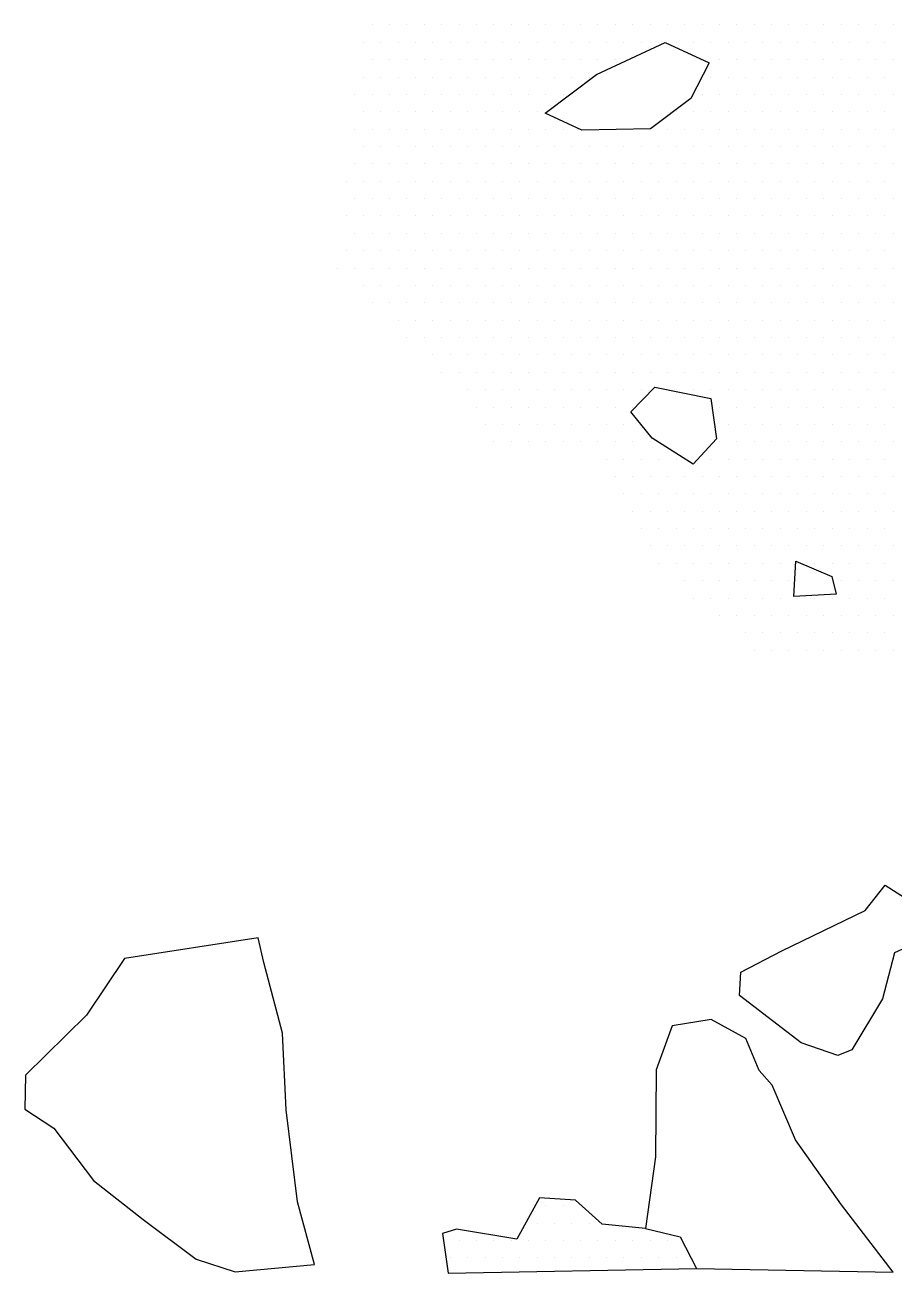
# Model space of a CAD drawing. Header units: metres. Extents: x 1.06 to 3.38, y -16.6 to -13.18.
# Drawn here: x 1.463 to 2.088, y -16.598 to -15.7 of the extents above; entities that cross this region are included whole.
import ezdxf

# ---------------------------------------------------------------- set-up
doc = ezdxf.new("R2010")
doc.units = ezdxf.units.M
doc.header["$LTSCALE"] = 25
doc.header["$MEASUREMENT"] = 0
doc.layers.get('0').update_dxf_attribs({"linetype": 'CONTINUOUS'})
doc.layers.add('STEINE', color=4, linetype='CONTINUOUS')
doc.layers.add('STEINESCHRAFF', color=4, linetype='CONTINUOUS')

# ---------------------------------------------------------------- blocks, each defined once
blk = doc.blocks.new('*X1')
at = {"color": 0}
for p, q in [((171.25, -1570), (171.25, -1570)), ((172.5, -1570), (172.5, -1570)), ((173.75, -1570), (173.75, -1570)), ((175, -1570), (175, -1570)), ((176.25, -1570), (176.25, -1570)), ((177.5, -1570), (177.5, -1570)), ((178.75, -1570), (178.75, -1570)), ((180, -1570), (180, -1570)), ((181.25, -1570), (181.25, -1570)), ((182.5, -1570), (182.5, -1570)), ((183.75, -1570), (183.75, -1570)), ((185, -1570), (185, -1570)), ((186.25, -1570), (186.25, -1570)), ((187.5, -1570), (187.5, -1570)), ((188.75, -1570), (188.75, -1570)), ((190, -1570), (190, -1570)), ((191.25, -1570), (191.25, -1570)), ((192.5, -1570), (192.5, -1570)), ((193.75, -1570), (193.75, -1570)), ((195, -1570), (195, -1570)), ((196.25, -1570), (196.25, -1570)), ((197.5, -1570), (197.5, -1570)), ((198.75, -1570), (198.75, -1570)), ((200, -1570), (200, -1570)), ((201.25, -1570), (201.25, -1570)), ((202.5, -1570), (202.5, -1570)), ((203.75, -1570), (203.75, -1570)), ((205, -1570), (205, -1570)), ((206.25, -1570), (206.25, -1570)), ((207.5, -1570), (207.5, -1570)), ((208.75, -1570), (208.75, -1570)), ((170.625, -1571.25), (170.625, -1571.25)), ((171.875, -1571.25), (171.875, -1571.25)), ((173.125, -1571.25), (173.125, -1571.25)), ((174.375, -1571.25), (174.375, -1571.25)), ((175.625, -1571.25), (175.625, -1571.25)), ((176.875, -1571.25), (176.875, -1571.25)), ((178.125, -1571.25), (178.125, -1571.25)), ((179.375, -1571.25), (179.375, -1571.25)), ((180.625, -1571.25), (180.625, -1571.25)), ((181.875, -1571.25), (181.875, -1571.25)), ((183.125, -1571.25), (183.125, -1571.25)), ((184.375, -1571.25), (184.375, -1571.25)), ((185.625, -1571.25), (185.625, -1571.25)), ((186.875, -1571.25), (186.875, -1571.25)), ((188.125, -1571.25), (188.125, -1571.25)), ((189.375, -1571.25), (189.375, -1571.25)), ((190.625, -1571.25), (190.625, -1571.25)), ((191.875, -1571.25), (191.875, -1571.25)), ((193.125, -1571.25), (193.125, -1571.25)), ((194.375, -1571.25), (194.375, -1571.25)), ((195.625, -1571.25), (195.625, -1571.25)), ((196.875, -1571.25), (196.875, -1571.25)), ((198.125, -1571.25), (198.125, -1571.25)), ((199.375, -1571.25), (199.375, -1571.25)), ((200.625, -1571.25), (200.625, -1571.25)), ((201.875, -1571.25), (201.875, -1571.25)), ((203.125, -1571.25), (203.125, -1571.25)), ((204.375, -1571.25), (204.375, -1571.25)), ((205.625, -1571.25), (205.625, -1571.25)), ((206.875, -1571.25), (206.875, -1571.25)), ((208.125, -1571.25), (208.125, -1571.25)), ((171.25, -1572.5), (171.25, -1572.5)), ((172.5, -1572.5), (172.5, -1572.5)), ((173.75, -1572.5), (173.75, -1572.5)), ((175, -1572.5), (175, -1572.5)), ((176.25, -1572.5), (176.25, -1572.5)), ((177.5, -1572.5), (177.5, -1572.5)), ((178.75, -1572.5), (178.75, -1572.5)), ((180, -1572.5), (180, -1572.5)), ((181.25, -1572.5), (181.25, -1572.5)), ((182.5, -1572.5), (182.5, -1572.5)), ((183.75, -1572.5), (183.75, -1572.5)), ((185, -1572.5), (185, -1572.5)), ((186.25, -1572.5), (186.25, -1572.5)), ((187.5, -1572.5), (187.5, -1572.5)), ((188.75, -1572.5), (188.75, -1572.5)), ((196.25, -1572.5), (196.25, -1572.5)), ((197.5, -1572.5), (197.5, -1572.5)), ((198.75, -1572.5), (198.75, -1572.5)), ((200, -1572.5), (200, -1572.5)), ((201.25, -1572.5), (201.25, -1572.5)), ((202.5, -1572.5), (202.5, -1572.5)), ((203.75, -1572.5), (203.75, -1572.5)), ((205, -1572.5), (205, -1572.5)), ((206.25, -1572.5), (206.25, -1572.5)), ((207.5, -1572.5), (207.5, -1572.5)), ((208.75, -1572.5), (208.75, -1572.5)), ((170.625, -1573.75), (170.625, -1573.75)), ((171.875, -1573.75), (171.875, -1573.75)), ((173.125, -1573.75), (173.125, -1573.75)), ((174.375, -1573.75), (174.375, -1573.75)), ((175.625, -1573.75), (175.625, -1573.75)), ((176.875, -1573.75), (176.875, -1573.75)), ((178.125, -1573.75), (178.125, -1573.75)), ((179.375, -1573.75), (179.375, -1573.75)), ((180.625, -1573.75), (180.625, -1573.75)), ((181.875, -1573.75), (181.875, -1573.75)), ((183.125, -1573.75), (183.125, -1573.75)), ((184.375, -1573.75), (184.375, -1573.75)), ((185.625, -1573.75), (185.625, -1573.75)), ((186.875, -1573.75), (186.875, -1573.75)), ((195.625, -1573.75), (195.625, -1573.75)), ((196.875, -1573.75), (196.875, -1573.75)), ((198.125, -1573.75), (198.125, -1573.75)), ((199.375, -1573.75), (199.375, -1573.75)), ((200.625, -1573.75), (200.625, -1573.75)), ((201.875, -1573.75), (201.875, -1573.75)), ((203.125, -1573.75), (203.125, -1573.75)), ((204.375, -1573.75), (204.375, -1573.75)), ((205.625, -1573.75), (205.625, -1573.75)), ((206.875, -1573.75), (206.875, -1573.75)), ((208.125, -1573.75), (208.125, -1573.75)), ((170, -1575), (170, -1575)), ((171.25, -1575), (171.25, -1575)), ((172.5, -1575), (172.5, -1575)), ((173.75, -1575), (173.75, -1575)), ((175, -1575), (175, -1575)), ((176.25, -1575), (176.25, -1575)), ((177.5, -1575), (177.5, -1575)), ((178.75, -1575), (178.75, -1575)), ((180, -1575), (180, -1575)), ((181.25, -1575), (181.25, -1575)), ((182.5, -1575), (182.5, -1575)), ((183.75, -1575), (183.75, -1575)), ((185, -1575), (185, -1575)), ((195, -1575), (195, -1575)), ((196.25, -1575), (196.25, -1575)), ((197.5, -1575), (197.5, -1575)), ((198.75, -1575), (198.75, -1575)), ((200, -1575), (200, -1575)), ((201.25, -1575), (201.25, -1575)), ((202.5, -1575), (202.5, -1575)), ((203.75, -1575), (203.75, -1575)), ((205, -1575), (205, -1575)), ((206.25, -1575), (206.25, -1575)), ((207.5, -1575), (207.5, -1575)), ((208.75, -1575), (208.75, -1575)), ((170.625, -1576.25), (170.625, -1576.25)), ((171.875, -1576.25), (171.875, -1576.25)), ((173.125, -1576.25), (173.125, -1576.25)), ((174.375, -1576.25), (174.375, -1576.25)), ((175.625, -1576.25), (175.625, -1576.25)), ((176.875, -1576.25), (176.875, -1576.25)), ((178.125, -1576.25), (178.125, -1576.25)), ((179.375, -1576.25), (179.375, -1576.25)), ((180.625, -1576.25), (180.625, -1576.25)), ((181.875, -1576.25), (181.875, -1576.25)), ((183.125, -1576.25), (183.125, -1576.25)), ((193.125, -1576.25), (193.125, -1576.25)), ((194.375, -1576.25), (194.375, -1576.25)), ((195.625, -1576.25), (195.625, -1576.25)), ((196.875, -1576.25), (196.875, -1576.25)), ((198.125, -1576.25), (198.125, -1576.25)), ((199.375, -1576.25), (199.375, -1576.25)), ((200.625, -1576.25), (200.625, -1576.25)), ((201.875, -1576.25), (201.875, -1576.25)), ((203.125, -1576.25), (203.125, -1576.25)), ((204.375, -1576.25), (204.375, -1576.25)), ((205.625, -1576.25), (205.625, -1576.25)), ((206.875, -1576.25), (206.875, -1576.25)), ((208.125, -1576.25), (208.125, -1576.25)), ((170, -1577.5), (170, -1577.5)), ((171.25, -1577.5), (171.25, -1577.5)), ((172.5, -1577.5), (172.5, -1577.5)), ((173.75, -1577.5), (173.75, -1577.5)), ((175, -1577.5), (175, -1577.5)), ((176.25, -1577.5), (176.25, -1577.5)), ((177.5, -1577.5), (177.5, -1577.5)), ((178.75, -1577.5), (178.75, -1577.5)), ((180, -1577.5), (180, -1577.5)), ((181.25, -1577.5), (181.25, -1577.5)), ((182.5, -1577.5), (182.5, -1577.5)), ((183.75, -1577.5), (183.75, -1577.5)), ((185, -1577.5), (185, -1577.5)), ((191.25, -1577.5), (191.25, -1577.5)), ((192.5, -1577.5), (192.5, -1577.5)), ((193.75, -1577.5), (193.75, -1577.5)), ((195, -1577.5), (195, -1577.5)), ((196.25, -1577.5), (196.25, -1577.5)), ((197.5, -1577.5), (197.5, -1577.5)), ((198.75, -1577.5), (198.75, -1577.5)), ((200, -1577.5), (200, -1577.5)), ((201.25, -1577.5), (201.25, -1577.5)), ((202.5, -1577.5), (202.5, -1577.5)), ((203.75, -1577.5), (203.75, -1577.5)), ((205, -1577.5), (205, -1577.5)), ((206.25, -1577.5), (206.25, -1577.5)), ((207.5, -1577.5), (207.5, -1577.5)), ((208.75, -1577.5), (208.75, -1577.5)), ((170.625, -1578.75), (170.625, -1578.75)), ((171.875, -1578.75), (171.875, -1578.75)), ((173.125, -1578.75), (173.125, -1578.75)), ((174.375, -1578.75), (174.375, -1578.75)), ((175.625, -1578.75), (175.625, -1578.75)), ((176.875, -1578.75), (176.875, -1578.75)), ((178.125, -1578.75), (178.125, -1578.75)), ((179.375, -1578.75), (179.375, -1578.75)), ((180.625, -1578.75), (180.625, -1578.75)), ((181.875, -1578.75), (181.875, -1578.75)), ((183.125, -1578.75), (183.125, -1578.75)), ((184.375, -1578.75), (184.375, -1578.75)), ((185.625, -1578.75), (185.625, -1578.75)), ((186.875, -1578.75), (186.875, -1578.75)), ((188.125, -1578.75), (188.125, -1578.75)), ((189.375, -1578.75), (189.375, -1578.75)), ((190.625, -1578.75), (190.625, -1578.75)), ((191.875, -1578.75), (191.875, -1578.75)), ((193.125, -1578.75), (193.125, -1578.75)), ((194.375, -1578.75), (194.375, -1578.75)), ((195.625, -1578.75), (195.625, -1578.75)), ((196.875, -1578.75), (196.875, -1578.75)), ((198.125, -1578.75), (198.125, -1578.75)), ((199.375, -1578.75), (199.375, -1578.75)), ((200.625, -1578.75), (200.625, -1578.75)), ((201.875, -1578.75), (201.875, -1578.75)), ((203.125, -1578.75), (203.125, -1578.75)), ((204.375, -1578.75), (204.375, -1578.75)), ((205.625, -1578.75), (205.625, -1578.75)), ((206.875, -1578.75), (206.875, -1578.75)), ((208.125, -1578.75), (208.125, -1578.75)), ((170, -1580), (170, -1580)), ((171.25, -1580), (171.25, -1580)), ((172.5, -1580), (172.5, -1580)), ((173.75, -1580), (173.75, -1580)), ((175, -1580), (175, -1580)), ((176.25, -1580), (176.25, -1580)), ((177.5, -1580), (177.5, -1580)), ((178.75, -1580), (178.75, -1580)), ((180, -1580), (180, -1580)), ((181.25, -1580), (181.25, -1580)), ((182.5, -1580), (182.5, -1580)), ((183.75, -1580), (183.75, -1580)), ((185, -1580), (185, -1580)), ((186.25, -1580), (186.25, -1580)), ((187.5, -1580), (187.5, -1580)), ((188.75, -1580), (188.75, -1580)), ((190, -1580), (190, -1580)), ((191.25, -1580), (191.25, -1580)), ((192.5, -1580), (192.5, -1580)), ((193.75, -1580), (193.75, -1580)), ((195, -1580), (195, -1580)), ((196.25, -1580), (196.25, -1580)), ((197.5, -1580), (197.5, -1580)), ((198.75, -1580), (198.75, -1580)), ((200, -1580), (200, -1580)), ((201.25, -1580), (201.25, -1580)), ((202.5, -1580), (202.5, -1580)), ((203.75, -1580), (203.75, -1580)), ((205, -1580), (205, -1580)), ((206.25, -1580), (206.25, -1580)), ((207.5, -1580), (207.5, -1580)), ((208.75, -1580), (208.75, -1580)), ((169.375, -1581.25), (169.375, -1581.25)), ((170.625, -1581.25), (170.625, -1581.25)), ((171.875, -1581.25), (171.875, -1581.25)), ((173.125, -1581.25), (173.125, -1581.25)), ((174.375, -1581.25), (174.375, -1581.25)), ((175.625, -1581.25), (175.625, -1581.25)), ((176.875, -1581.25), (176.875, -1581.25)), ((178.125, -1581.25), (178.125, -1581.25)), ((179.375, -1581.25), (179.375, -1581.25)), ((180.625, -1581.25), (180.625, -1581.25)), ((181.875, -1581.25), (181.875, -1581.25)), ((183.125, -1581.25), (183.125, -1581.25)), ((184.375, -1581.25), (184.375, -1581.25)), ((185.625, -1581.25), (185.625, -1581.25)), ((186.875, -1581.25), (186.875, -1581.25)), ((188.125, -1581.25), (188.125, -1581.25)), ((189.375, -1581.25), (189.375, -1581.25)), ((190.625, -1581.25), (190.625, -1581.25)), ((191.875, -1581.25), (191.875, -1581.25)), ((193.125, -1581.25), (193.125, -1581.25)), ((194.375, -1581.25), (194.375, -1581.25)), ((195.625, -1581.25), (195.625, -1581.25)), ((196.875, -1581.25), (196.875, -1581.25)), ((198.125, -1581.25), (198.125, -1581.25)), ((199.375, -1581.25), (199.375, -1581.25)), ((200.625, -1581.25), (200.625, -1581.25)), ((201.875, -1581.25), (201.875, -1581.25)), ((203.125, -1581.25), (203.125, -1581.25)), ((204.375, -1581.25), (204.375, -1581.25)), ((205.625, -1581.25), (205.625, -1581.25)), ((206.875, -1581.25), (206.875, -1581.25)), ((208.125, -1581.25), (208.125, -1581.25)), ((170, -1582.5), (170, -1582.5)), ((171.25, -1582.5), (171.25, -1582.5)), ((172.5, -1582.5), (172.5, -1582.5)), ((173.75, -1582.5), (173.75, -1582.5)), ((175, -1582.5), (175, -1582.5)), ((176.25, -1582.5), (176.25, -1582.5)), ((177.5, -1582.5), (177.5, -1582.5)), ((178.75, -1582.5), (178.75, -1582.5)), ((180, -1582.5), (180, -1582.5)), ((181.25, -1582.5), (181.25, -1582.5)), ((182.5, -1582.5), (182.5, -1582.5)), ((183.75, -1582.5), (183.75, -1582.5)), ((185, -1582.5), (185, -1582.5)), ((186.25, -1582.5), (186.25, -1582.5)), ((187.5, -1582.5), (187.5, -1582.5)), ((188.75, -1582.5), (188.75, -1582.5)), ((190, -1582.5), (190, -1582.5)), ((191.25, -1582.5), (191.25, -1582.5)), ((192.5, -1582.5), (192.5, -1582.5)), ((193.75, -1582.5), (193.75, -1582.5)), ((195, -1582.5), (195, -1582.5)), ((196.25, -1582.5), (196.25, -1582.5)), ((197.5, -1582.5), (197.5, -1582.5)), ((198.75, -1582.5), (198.75, -1582.5)), ((200, -1582.5), (200, -1582.5)), ((201.25, -1582.5), (201.25, -1582.5)), ((202.5, -1582.5), (202.5, -1582.5)), ((203.75, -1582.5), (203.75, -1582.5)), ((205, -1582.5), (205, -1582.5)), ((206.25, -1582.5), (206.25, -1582.5)), ((207.5, -1582.5), (207.5, -1582.5)), ((208.75, -1582.5), (208.75, -1582.5)), ((169.375, -1583.75), (169.375, -1583.75)), ((170.625, -1583.75), (170.625, -1583.75)), ((171.875, -1583.75), (171.875, -1583.75)), ((173.125, -1583.75), (173.125, -1583.75)), ((174.375, -1583.75), (174.375, -1583.75)), ((175.625, -1583.75), (175.625, -1583.75)), ((176.875, -1583.75), (176.875, -1583.75)), ((178.125, -1583.75), (178.125, -1583.75)), ((179.375, -1583.75), (179.375, -1583.75)), ((180.625, -1583.75), (180.625, -1583.75)), ((181.875, -1583.75), (181.875, -1583.75)), ((183.125, -1583.75), (183.125, -1583.75)), ((184.375, -1583.75), (184.375, -1583.75)), ((185.625, -1583.75), (185.625, -1583.75)), ((186.875, -1583.75), (186.875, -1583.75)), ((188.125, -1583.75), (188.125, -1583.75)), ((189.375, -1583.75), (189.375, -1583.75)), ((190.625, -1583.75), (190.625, -1583.75)), ((191.875, -1583.75), (191.875, -1583.75)), ((193.125, -1583.75), (193.125, -1583.75)), ((194.375, -1583.75), (194.375, -1583.75)), ((195.625, -1583.75), (195.625, -1583.75)), ((196.875, -1583.75), (196.875, -1583.75)), ((198.125, -1583.75), (198.125, -1583.75)), ((199.375, -1583.75), (199.375, -1583.75)), ((200.625, -1583.75), (200.625, -1583.75)), ((201.875, -1583.75), (201.875, -1583.75)), ((203.125, -1583.75), (203.125, -1583.75)), ((204.375, -1583.75), (204.375, -1583.75)), ((205.625, -1583.75), (205.625, -1583.75)), ((206.875, -1583.75), (206.875, -1583.75)), ((208.125, -1583.75), (208.125, -1583.75)), ((170, -1585), (170, -1585)), ((171.25, -1585), (171.25, -1585)), ((172.5, -1585), (172.5, -1585)), ((173.75, -1585), (173.75, -1585)), ((175, -1585), (175, -1585)), ((176.25, -1585), (176.25, -1585)), ((177.5, -1585), (177.5, -1585)), ((178.75, -1585), (178.75, -1585)), ((180, -1585), (180, -1585)), ((181.25, -1585), (181.25, -1585)), ((182.5, -1585), (182.5, -1585)), ((183.75, -1585), (183.75, -1585)), ((185, -1585), (185, -1585)), ((186.25, -1585), (186.25, -1585)), ((187.5, -1585), (187.5, -1585)), ((188.75, -1585), (188.75, -1585)), ((190, -1585), (190, -1585)), ((191.25, -1585), (191.25, -1585)), ((192.5, -1585), (192.5, -1585)), ((193.75, -1585), (193.75, -1585)), ((195, -1585), (195, -1585)), ((196.25, -1585), (196.25, -1585)), ((197.5, -1585), (197.5, -1585)), ((198.75, -1585), (198.75, -1585)), ((200, -1585), (200, -1585)), ((201.25, -1585), (201.25, -1585)), ((202.5, -1585), (202.5, -1585)), ((203.75, -1585), (203.75, -1585)), ((205, -1585), (205, -1585)), ((206.25, -1585), (206.25, -1585)), ((207.5, -1585), (207.5, -1585)), ((208.75, -1585), (208.75, -1585)), ((169.375, -1586.25), (169.375, -1586.25)), ((170.625, -1586.25), (170.625, -1586.25)), ((171.875, -1586.25), (171.875, -1586.25)), ((173.125, -1586.25), (173.125, -1586.25)), ((174.375, -1586.25), (174.375, -1586.25)), ((175.625, -1586.25), (175.625, -1586.25)), ((176.875, -1586.25), (176.875, -1586.25)), ((178.125, -1586.25), (178.125, -1586.25)), ((179.375, -1586.25), (179.375, -1586.25)), ((180.625, -1586.25), (180.625, -1586.25)), ((181.875, -1586.25), (181.875, -1586.25)), ((183.125, -1586.25), (183.125, -1586.25)), ((184.375, -1586.25), (184.375, -1586.25)), ((185.625, -1586.25), (185.625, -1586.25)), ((186.875, -1586.25), (186.875, -1586.25)), ((188.125, -1586.25), (188.125, -1586.25)), ((189.375, -1586.25), (189.375, -1586.25)), ((190.625, -1586.25), (190.625, -1586.25)), ((191.875, -1586.25), (191.875, -1586.25)), ((193.125, -1586.25), (193.125, -1586.25)), ((194.375, -1586.25), (194.375, -1586.25)), ((195.625, -1586.25), (195.625, -1586.25)), ((196.875, -1586.25), (196.875, -1586.25)), ((198.125, -1586.25), (198.125, -1586.25)), ((199.375, -1586.25), (199.375, -1586.25)), ((200.625, -1586.25), (200.625, -1586.25)), ((201.875, -1586.25), (201.875, -1586.25)), ((203.125, -1586.25), (203.125, -1586.25)), ((204.375, -1586.25), (204.375, -1586.25)), ((205.625, -1586.25), (205.625, -1586.25)), ((206.875, -1586.25), (206.875, -1586.25)), ((208.125, -1586.25), (208.125, -1586.25)), ((168.75, -1587.5), (168.75, -1587.5)), ((170, -1587.5), (170, -1587.5)), ((171.25, -1587.5), (171.25, -1587.5)), ((172.5, -1587.5), (172.5, -1587.5)), ((173.75, -1587.5), (173.75, -1587.5)), ((175, -1587.5), (175, -1587.5)), ((176.25, -1587.5), (176.25, -1587.5)), ((177.5, -1587.5), (177.5, -1587.5)), ((178.75, -1587.5), (178.75, -1587.5)), ((180, -1587.5), (180, -1587.5)), ((181.25, -1587.5), (181.25, -1587.5)), ((182.5, -1587.5), (182.5, -1587.5)), ((183.75, -1587.5), (183.75, -1587.5)), ((185, -1587.5), (185, -1587.5)), ((186.25, -1587.5), (186.25, -1587.5)), ((187.5, -1587.5), (187.5, -1587.5)), ((188.75, -1587.5), (188.75, -1587.5)), ((190, -1587.5), (190, -1587.5)), ((191.25, -1587.5), (191.25, -1587.5)), ((192.5, -1587.5), (192.5, -1587.5)), ((193.75, -1587.5), (193.75, -1587.5)), ((195, -1587.5), (195, -1587.5)), ((196.25, -1587.5), (196.25, -1587.5)), ((197.5, -1587.5), (197.5, -1587.5)), ((198.75, -1587.5), (198.75, -1587.5)), ((200, -1587.5), (200, -1587.5)), ((201.25, -1587.5), (201.25, -1587.5)), ((202.5, -1587.5), (202.5, -1587.5)), ((203.75, -1587.5), (203.75, -1587.5)), ((205, -1587.5), (205, -1587.5)), ((206.25, -1587.5), (206.25, -1587.5)), ((207.5, -1587.5), (207.5, -1587.5)), ((208.75, -1587.5), (208.75, -1587.5)), ((170.625, -1588.75), (170.625, -1588.75)), ((171.875, -1588.75), (171.875, -1588.75)), ((173.125, -1588.75), (173.125, -1588.75)), ((174.375, -1588.75), (174.375, -1588.75)), ((175.625, -1588.75), (175.625, -1588.75)), ((176.875, -1588.75), (176.875, -1588.75)), ((178.125, -1588.75), (178.125, -1588.75)), ((179.375, -1588.75), (179.375, -1588.75)), ((180.625, -1588.75), (180.625, -1588.75)), ((181.875, -1588.75), (181.875, -1588.75)), ((183.125, -1588.75), (183.125, -1588.75)), ((184.375, -1588.75), (184.375, -1588.75)), ((185.625, -1588.75), (185.625, -1588.75)), ((186.875, -1588.75), (186.875, -1588.75)), ((188.125, -1588.75), (188.125, -1588.75)), ((189.375, -1588.75), (189.375, -1588.75)), ((190.625, -1588.75), (190.625, -1588.75)), ((191.875, -1588.75), (191.875, -1588.75)), ((193.125, -1588.75), (193.125, -1588.75)), ((194.375, -1588.75), (194.375, -1588.75)), ((195.625, -1588.75), (195.625, -1588.75)), ((196.875, -1588.75), (196.875, -1588.75)), ((198.125, -1588.75), (198.125, -1588.75)), ((199.375, -1588.75), (199.375, -1588.75)), ((200.625, -1588.75), (200.625, -1588.75)), ((201.875, -1588.75), (201.875, -1588.75)), ((203.125, -1588.75), (203.125, -1588.75)), ((204.375, -1588.75), (204.375, -1588.75)), ((205.625, -1588.75), (205.625, -1588.75)), ((206.875, -1588.75), (206.875, -1588.75)), ((208.125, -1588.75), (208.125, -1588.75)), ((171.25, -1590), (171.25, -1590)), ((172.5, -1590), (172.5, -1590)), ((173.75, -1590), (173.75, -1590)), ((175, -1590), (175, -1590)), ((176.25, -1590), (176.25, -1590)), ((177.5, -1590), (177.5, -1590)), ((178.75, -1590), (178.75, -1590)), ((180, -1590), (180, -1590)), ((181.25, -1590), (181.25, -1590)), ((182.5, -1590), (182.5, -1590)), ((183.75, -1590), (183.75, -1590)), ((185, -1590), (185, -1590)), ((186.25, -1590), (186.25, -1590)), ((187.5, -1590), (187.5, -1590)), ((188.75, -1590), (188.75, -1590)), ((190, -1590), (190, -1590)), ((191.25, -1590), (191.25, -1590)), ((192.5, -1590), (192.5, -1590)), ((193.75, -1590), (193.75, -1590)), ((195, -1590), (195, -1590)), ((196.25, -1590), (196.25, -1590)), ((197.5, -1590), (197.5, -1590)), ((198.75, -1590), (198.75, -1590)), ((200, -1590), (200, -1590)), ((201.25, -1590), (201.25, -1590)), ((202.5, -1590), (202.5, -1590)), ((203.75, -1590), (203.75, -1590)), ((205, -1590), (205, -1590)), ((206.25, -1590), (206.25, -1590)), ((207.5, -1590), (207.5, -1590)), ((208.75, -1590), (208.75, -1590)), ((173.125, -1591.25), (173.125, -1591.25)), ((174.375, -1591.25), (174.375, -1591.25)), ((175.625, -1591.25), (175.625, -1591.25)), ((176.875, -1591.25), (176.875, -1591.25)), ((178.125, -1591.25), (178.125, -1591.25)), ((179.375, -1591.25), (179.375, -1591.25)), ((180.625, -1591.25), (180.625, -1591.25)), ((181.875, -1591.25), (181.875, -1591.25)), ((183.125, -1591.25), (183.125, -1591.25)), ((184.375, -1591.25), (184.375, -1591.25)), ((185.625, -1591.25), (185.625, -1591.25)), ((186.875, -1591.25), (186.875, -1591.25)), ((188.125, -1591.25), (188.125, -1591.25)), ((189.375, -1591.25), (189.375, -1591.25)), ((190.625, -1591.25), (190.625, -1591.25)), ((191.875, -1591.25), (191.875, -1591.25)), ((193.125, -1591.25), (193.125, -1591.25)), ((194.375, -1591.25), (194.375, -1591.25)), ((195.625, -1591.25), (195.625, -1591.25)), ((196.875, -1591.25), (196.875, -1591.25)), ((198.125, -1591.25), (198.125, -1591.25)), ((199.375, -1591.25), (199.375, -1591.25)), ((200.625, -1591.25), (200.625, -1591.25)), ((201.875, -1591.25), (201.875, -1591.25)), ((203.125, -1591.25), (203.125, -1591.25)), ((204.375, -1591.25), (204.375, -1591.25)), ((205.625, -1591.25), (205.625, -1591.25)), ((206.875, -1591.25), (206.875, -1591.25)), ((208.125, -1591.25), (208.125, -1591.25)), ((173.75, -1592.5), (173.75, -1592.5)), ((175, -1592.5), (175, -1592.5)), ((176.25, -1592.5), (176.25, -1592.5)), ((177.5, -1592.5), (177.5, -1592.5)), ((178.75, -1592.5), (178.75, -1592.5)), ((180, -1592.5), (180, -1592.5)), ((181.25, -1592.5), (181.25, -1592.5)), ((182.5, -1592.5), (182.5, -1592.5)), ((183.75, -1592.5), (183.75, -1592.5)), ((185, -1592.5), (185, -1592.5)), ((186.25, -1592.5), (186.25, -1592.5)), ((187.5, -1592.5), (187.5, -1592.5)), ((188.75, -1592.5), (188.75, -1592.5)), ((190, -1592.5), (190, -1592.5)), ((191.25, -1592.5), (191.25, -1592.5)), ((192.5, -1592.5), (192.5, -1592.5)), ((193.75, -1592.5), (193.75, -1592.5)), ((195, -1592.5), (195, -1592.5)), ((196.25, -1592.5), (196.25, -1592.5)), ((197.5, -1592.5), (197.5, -1592.5)), ((198.75, -1592.5), (198.75, -1592.5)), ((200, -1592.5), (200, -1592.5)), ((201.25, -1592.5), (201.25, -1592.5)), ((202.5, -1592.5), (202.5, -1592.5)), ((203.75, -1592.5), (203.75, -1592.5)), ((205, -1592.5), (205, -1592.5)), ((206.25, -1592.5), (206.25, -1592.5)), ((207.5, -1592.5), (207.5, -1592.5)), ((208.75, -1592.5), (208.75, -1592.5)), ((175.625, -1593.75), (175.625, -1593.75)), ((176.875, -1593.75), (176.875, -1593.75)), ((178.125, -1593.75), (178.125, -1593.75)), ((179.375, -1593.75), (179.375, -1593.75)), ((180.625, -1593.75), (180.625, -1593.75)), ((181.875, -1593.75), (181.875, -1593.75)), ((183.125, -1593.75), (183.125, -1593.75)), ((184.375, -1593.75), (184.375, -1593.75)), ((185.625, -1593.75), (185.625, -1593.75)), ((186.875, -1593.75), (186.875, -1593.75)), ((188.125, -1593.75), (188.125, -1593.75)), ((189.375, -1593.75), (189.375, -1593.75)), ((190.625, -1593.75), (190.625, -1593.75)), ((191.875, -1593.75), (191.875, -1593.75)), ((193.125, -1593.75), (193.125, -1593.75)), ((194.375, -1593.75), (194.375, -1593.75)), ((195.625, -1593.75), (195.625, -1593.75)), ((196.875, -1593.75), (196.875, -1593.75)), ((198.125, -1593.75), (198.125, -1593.75)), ((199.375, -1593.75), (199.375, -1593.75)), ((200.625, -1593.75), (200.625, -1593.75)), ((201.875, -1593.75), (201.875, -1593.75)), ((203.125, -1593.75), (203.125, -1593.75)), ((204.375, -1593.75), (204.375, -1593.75)), ((205.625, -1593.75), (205.625, -1593.75)), ((206.875, -1593.75), (206.875, -1593.75)), ((208.125, -1593.75), (208.125, -1593.75)), ((176.25, -1595), (176.25, -1595)), ((177.5, -1595), (177.5, -1595)), ((178.75, -1595), (178.75, -1595)), ((180, -1595), (180, -1595)), ((181.25, -1595), (181.25, -1595)), ((182.5, -1595), (182.5, -1595)), ((183.75, -1595), (183.75, -1595)), ((185, -1595), (185, -1595)), ((186.25, -1595), (186.25, -1595)), ((187.5, -1595), (187.5, -1595)), ((188.75, -1595), (188.75, -1595)), ((190, -1595), (190, -1595)), ((191.25, -1595), (191.25, -1595)), ((192.5, -1595), (192.5, -1595)), ((193.75, -1595), (193.75, -1595)), ((195, -1595), (195, -1595)), ((196.25, -1595), (196.25, -1595)), ((197.5, -1595), (197.5, -1595)), ((198.75, -1595), (198.75, -1595)), ((200, -1595), (200, -1595)), ((201.25, -1595), (201.25, -1595)), ((202.5, -1595), (202.5, -1595)), ((203.75, -1595), (203.75, -1595)), ((205, -1595), (205, -1595)), ((206.25, -1595), (206.25, -1595)), ((207.5, -1595), (207.5, -1595)), ((208.75, -1595), (208.75, -1595)), ((178.125, -1596.25), (178.125, -1596.25)), ((179.375, -1596.25), (179.375, -1596.25)), ((180.625, -1596.25), (180.625, -1596.25)), ((181.875, -1596.25), (181.875, -1596.25)), ((183.125, -1596.25), (183.125, -1596.25)), ((184.375, -1596.25), (184.375, -1596.25)), ((185.625, -1596.25), (185.625, -1596.25)), ((186.875, -1596.25), (186.875, -1596.25)), ((188.125, -1596.25), (188.125, -1596.25)), ((189.375, -1596.25), (189.375, -1596.25)), ((190.625, -1596.25), (190.625, -1596.25)), ((193.125, -1596.25), (193.125, -1596.25)), ((194.375, -1596.25), (194.375, -1596.25)), ((195.625, -1596.25), (195.625, -1596.25)), ((196.875, -1596.25), (196.875, -1596.25)), ((198.125, -1596.25), (198.125, -1596.25)), ((199.375, -1596.25), (199.375, -1596.25)), ((200.625, -1596.25), (200.625, -1596.25)), ((201.875, -1596.25), (201.875, -1596.25)), ((203.125, -1596.25), (203.125, -1596.25)), ((204.375, -1596.25), (204.375, -1596.25)), ((205.625, -1596.25), (205.625, -1596.25)), ((206.875, -1596.25), (206.875, -1596.25)), ((208.125, -1596.25), (208.125, -1596.25)), ((178.75, -1597.5), (178.75, -1597.5)), ((180, -1597.5), (180, -1597.5)), ((181.25, -1597.5), (181.25, -1597.5)), ((182.5, -1597.5), (182.5, -1597.5)), ((183.75, -1597.5), (183.75, -1597.5)), ((185, -1597.5), (185, -1597.5)), ((186.25, -1597.5), (186.25, -1597.5)), ((187.5, -1597.5), (187.5, -1597.5)), ((188.75, -1597.5), (188.75, -1597.5)), ((190, -1597.5), (190, -1597.5)), ((196.25, -1597.5), (196.25, -1597.5)), ((197.5, -1597.5), (197.5, -1597.5)), ((198.75, -1597.5), (198.75, -1597.5)), ((200, -1597.5), (200, -1597.5)), ((201.25, -1597.5), (201.25, -1597.5)), ((202.5, -1597.5), (202.5, -1597.5)), ((203.75, -1597.5), (203.75, -1597.5)), ((205, -1597.5), (205, -1597.5)), ((206.25, -1597.5), (206.25, -1597.5)), ((207.5, -1597.5), (207.5, -1597.5)), ((208.75, -1597.5), (208.75, -1597.5)), ((179.375, -1598.75), (179.375, -1598.75)), ((180.625, -1598.75), (180.625, -1598.75)), ((181.875, -1598.75), (181.875, -1598.75)), ((183.125, -1598.75), (183.125, -1598.75)), ((184.375, -1598.75), (184.375, -1598.75)), ((185.625, -1598.75), (185.625, -1598.75)), ((186.875, -1598.75), (186.875, -1598.75)), ((188.125, -1598.75), (188.125, -1598.75)), ((189.375, -1598.75), (189.375, -1598.75)), ((196.875, -1598.75), (196.875, -1598.75)), ((198.125, -1598.75), (198.125, -1598.75)), ((199.375, -1598.75), (199.375, -1598.75)), ((200.625, -1598.75), (200.625, -1598.75)), ((201.875, -1598.75), (201.875, -1598.75)), ((203.125, -1598.75), (203.125, -1598.75)), ((204.375, -1598.75), (204.375, -1598.75)), ((205.625, -1598.75), (205.625, -1598.75)), ((206.875, -1598.75), (206.875, -1598.75)), ((208.125, -1598.75), (208.125, -1598.75)), ((180, -1600), (180, -1600)), ((181.25, -1600), (181.25, -1600)), ((182.5, -1600), (182.5, -1600)), ((183.75, -1600), (183.75, -1600)), ((185, -1600), (185, -1600)), ((186.25, -1600), (186.25, -1600)), ((187.5, -1600), (187.5, -1600)), ((188.75, -1600), (188.75, -1600)), ((190, -1600), (190, -1600)), ((191.25, -1600), (191.25, -1600)), ((196.25, -1600), (196.25, -1600)), ((197.5, -1600), (197.5, -1600)), ((198.75, -1600), (198.75, -1600)), ((200, -1600), (200, -1600)), ((201.25, -1600), (201.25, -1600)), ((202.5, -1600), (202.5, -1600)), ((203.75, -1600), (203.75, -1600)), ((205, -1600), (205, -1600)), ((206.25, -1600), (206.25, -1600)), ((207.5, -1600), (207.5, -1600)), ((208.75, -1600), (208.75, -1600)), ((188.125, -1601.25), (188.125, -1601.25)), ((189.375, -1601.25), (189.375, -1601.25)), ((190.625, -1601.25), (190.625, -1601.25)), ((191.875, -1601.25), (191.875, -1601.25)), ((193.125, -1601.25), (193.125, -1601.25)), ((195.625, -1601.25), (195.625, -1601.25)), ((196.875, -1601.25), (196.875, -1601.25)), ((198.125, -1601.25), (198.125, -1601.25)), ((199.375, -1601.25), (199.375, -1601.25)), ((200.625, -1601.25), (200.625, -1601.25)), ((201.875, -1601.25), (201.875, -1601.25)), ((203.125, -1601.25), (203.125, -1601.25)), ((204.375, -1601.25), (204.375, -1601.25)), ((205.625, -1601.25), (205.625, -1601.25)), ((206.875, -1601.25), (206.875, -1601.25)), ((208.125, -1601.25), (208.125, -1601.25)), ((188.75, -1602.5), (188.75, -1602.5)), ((190, -1602.5), (190, -1602.5)), ((191.25, -1602.5), (191.25, -1602.5)), ((192.5, -1602.5), (192.5, -1602.5)), ((193.75, -1602.5), (193.75, -1602.5)), ((195, -1602.5), (195, -1602.5)), ((196.25, -1602.5), (196.25, -1602.5)), ((197.5, -1602.5), (197.5, -1602.5)), ((198.75, -1602.5), (198.75, -1602.5)), ((200, -1602.5), (200, -1602.5)), ((201.25, -1602.5), (201.25, -1602.5)), ((202.5, -1602.5), (202.5, -1602.5)), ((203.75, -1602.5), (203.75, -1602.5)), ((205, -1602.5), (205, -1602.5)), ((206.25, -1602.5), (206.25, -1602.5)), ((207.5, -1602.5), (207.5, -1602.5)), ((208.75, -1602.5), (208.75, -1602.5)), ((189.375, -1603.75), (189.375, -1603.75)), ((190.625, -1603.75), (190.625, -1603.75)), ((191.875, -1603.75), (191.875, -1603.75)), ((193.125, -1603.75), (193.125, -1603.75)), ((194.375, -1603.75), (194.375, -1603.75)), ((195.625, -1603.75), (195.625, -1603.75)), ((196.875, -1603.75), (196.875, -1603.75)), ((198.125, -1603.75), (198.125, -1603.75)), ((199.375, -1603.75), (199.375, -1603.75)), ((200.625, -1603.75), (200.625, -1603.75)), ((201.875, -1603.75), (201.875, -1603.75)), ((203.125, -1603.75), (203.125, -1603.75)), ((204.375, -1603.75), (204.375, -1603.75)), ((205.625, -1603.75), (205.625, -1603.75)), ((206.875, -1603.75), (206.875, -1603.75)), ((208.125, -1603.75), (208.125, -1603.75)), ((190, -1605), (190, -1605)), ((191.25, -1605), (191.25, -1605)), ((192.5, -1605), (192.5, -1605)), ((193.75, -1605), (193.75, -1605)), ((195, -1605), (195, -1605)), ((196.25, -1605), (196.25, -1605)), ((197.5, -1605), (197.5, -1605)), ((198.75, -1605), (198.75, -1605)), ((200, -1605), (200, -1605)), ((201.25, -1605), (201.25, -1605)), ((202.5, -1605), (202.5, -1605)), ((203.75, -1605), (203.75, -1605)), ((205, -1605), (205, -1605)), ((206.25, -1605), (206.25, -1605)), ((207.5, -1605), (207.5, -1605)), ((208.75, -1605), (208.75, -1605)), ((190.625, -1606.25), (190.625, -1606.25)), ((191.875, -1606.25), (191.875, -1606.25)), ((193.125, -1606.25), (193.125, -1606.25)), ((194.375, -1606.25), (194.375, -1606.25)), ((195.625, -1606.25), (195.625, -1606.25)), ((196.875, -1606.25), (196.875, -1606.25)), ((198.125, -1606.25), (198.125, -1606.25)), ((199.375, -1606.25), (199.375, -1606.25)), ((200.625, -1606.25), (200.625, -1606.25)), ((201.875, -1606.25), (201.875, -1606.25)), ((203.125, -1606.25), (203.125, -1606.25)), ((204.375, -1606.25), (204.375, -1606.25)), ((205.625, -1606.25), (205.625, -1606.25)), ((206.875, -1606.25), (206.875, -1606.25)), ((208.125, -1606.25), (208.125, -1606.25)), ((191.25, -1607.5), (191.25, -1607.5)), ((192.5, -1607.5), (192.5, -1607.5)), ((193.75, -1607.5), (193.75, -1607.5)), ((195, -1607.5), (195, -1607.5)), ((196.25, -1607.5), (196.25, -1607.5)), ((197.5, -1607.5), (197.5, -1607.5)), ((198.75, -1607.5), (198.75, -1607.5)), ((200, -1607.5), (200, -1607.5)), ((201.25, -1607.5), (201.25, -1607.5)), ((202.5, -1607.5), (202.5, -1607.5)), ((203.75, -1607.5), (203.75, -1607.5)), ((205, -1607.5), (205, -1607.5)), ((206.25, -1607.5), (206.25, -1607.5)), ((207.5, -1607.5), (207.5, -1607.5)), ((208.75, -1607.5), (208.75, -1607.5)), ((191.875, -1608.75), (191.875, -1608.75)), ((193.125, -1608.75), (193.125, -1608.75)), ((194.375, -1608.75), (194.375, -1608.75)), ((195.625, -1608.75), (195.625, -1608.75)), ((196.875, -1608.75), (196.875, -1608.75)), ((198.125, -1608.75), (198.125, -1608.75)), ((199.375, -1608.75), (199.375, -1608.75)), ((200.625, -1608.75), (200.625, -1608.75)), ((203.125, -1608.75), (203.125, -1608.75)), ((204.375, -1608.75), (204.375, -1608.75)), ((205.625, -1608.75), (205.625, -1608.75)), ((206.875, -1608.75), (206.875, -1608.75)), ((208.125, -1608.75), (208.125, -1608.75)), ((193.75, -1610), (193.75, -1610)), ((195, -1610), (195, -1610)), ((196.25, -1610), (196.25, -1610)), ((197.5, -1610), (197.5, -1610)), ((198.75, -1610), (198.75, -1610)), ((200, -1610), (200, -1610)), ((201.25, -1610), (201.25, -1610)), ((205, -1610), (205, -1610)), ((206.25, -1610), (206.25, -1610)), ((207.5, -1610), (207.5, -1610)), ((208.75, -1610), (208.75, -1610)), ((194.375, -1611.25), (194.375, -1611.25)), ((195.625, -1611.25), (195.625, -1611.25)), ((196.875, -1611.25), (196.875, -1611.25)), ((198.125, -1611.25), (198.125, -1611.25)), ((199.375, -1611.25), (199.375, -1611.25)), ((200.625, -1611.25), (200.625, -1611.25)), ((201.875, -1611.25), (201.875, -1611.25)), ((203.125, -1611.25), (203.125, -1611.25)), ((204.375, -1611.25), (204.375, -1611.25)), ((205.625, -1611.25), (205.625, -1611.25)), ((206.875, -1611.25), (206.875, -1611.25)), ((208.125, -1611.25), (208.125, -1611.25)), ((196.25, -1612.5), (196.25, -1612.5)), ((197.5, -1612.5), (197.5, -1612.5)), ((198.75, -1612.5), (198.75, -1612.5)), ((200, -1612.5), (200, -1612.5)), ((201.25, -1612.5), (201.25, -1612.5)), ((202.5, -1612.5), (202.5, -1612.5)), ((203.75, -1612.5), (203.75, -1612.5)), ((205, -1612.5), (205, -1612.5)), ((206.25, -1612.5), (206.25, -1612.5)), ((207.5, -1612.5), (207.5, -1612.5)), ((208.75, -1612.5), (208.75, -1612.5)), ((198.125, -1613.75), (198.125, -1613.75)), ((199.375, -1613.75), (199.375, -1613.75)), ((200.625, -1613.75), (200.625, -1613.75)), ((201.875, -1613.75), (201.875, -1613.75)), ((203.125, -1613.75), (203.125, -1613.75)), ((204.375, -1613.75), (204.375, -1613.75)), ((205.625, -1613.75), (205.625, -1613.75)), ((206.875, -1613.75), (206.875, -1613.75)), ((208.125, -1613.75), (208.125, -1613.75)), ((198.75, -1615), (198.75, -1615)), ((200, -1615), (200, -1615)), ((201.25, -1615), (201.25, -1615)), ((202.5, -1615), (202.5, -1615)), ((203.75, -1615), (203.75, -1615)), ((205, -1615), (205, -1615)), ((206.25, -1615), (206.25, -1615)), ((207.5, -1615), (207.5, -1615)), ((208.75, -1615), (208.75, -1615))]:
    blk.add_line(p, q, dxfattribs=at)
blk = doc.blocks.new('*X2')
at = {"color": 0}
for p, q in [((183.75, -1655), (183.75, -1655)), ((185, -1655), (185, -1655)), ((186.25, -1655), (186.25, -1655)), ((183.125, -1656.25), (183.125, -1656.25)), ((184.375, -1656.25), (184.375, -1656.25)), ((185.625, -1656.25), (185.625, -1656.25)), ((186.875, -1656.25), (186.875, -1656.25)), ((177.5, -1657.5), (177.5, -1657.5)), ((178.75, -1657.5), (178.75, -1657.5)), ((180, -1657.5), (180, -1657.5)), ((181.25, -1657.5), (181.25, -1657.5)), ((182.5, -1657.5), (182.5, -1657.5)), ((183.75, -1657.5), (183.75, -1657.5)), ((185, -1657.5), (185, -1657.5)), ((186.25, -1657.5), (186.25, -1657.5)), ((187.5, -1657.5), (187.5, -1657.5)), ((188.75, -1657.5), (188.75, -1657.5)), ((190, -1657.5), (190, -1657.5)), ((191.25, -1657.5), (191.25, -1657.5)), ((192.5, -1657.5), (192.5, -1657.5)), ((176.875, -1658.75), (176.875, -1658.75)), ((178.125, -1658.75), (178.125, -1658.75)), ((179.375, -1658.75), (179.375, -1658.75)), ((180.625, -1658.75), (180.625, -1658.75)), ((181.875, -1658.75), (181.875, -1658.75)), ((183.125, -1658.75), (183.125, -1658.75)), ((184.375, -1658.75), (184.375, -1658.75)), ((185.625, -1658.75), (185.625, -1658.75)), ((186.875, -1658.75), (186.875, -1658.75)), ((188.125, -1658.75), (188.125, -1658.75)), ((189.375, -1658.75), (189.375, -1658.75)), ((190.625, -1658.75), (190.625, -1658.75)), ((191.875, -1658.75), (191.875, -1658.75)), ((193.125, -1658.75), (193.125, -1658.75))]:
    blk.add_line(p, q, dxfattribs=at)

msp = doc.modelspace()

# ---------------------------------------------------------------- linework, layer by layer
at = {"layer": 'STEINE'}
for points in [[(1.83693, -15.76359), (1.87409, -15.73555), (1.92348, -15.71261), (1.95506, -15.72735), (1.94184, -15.75283), (1.91282, -15.77475), (1.86342, -15.7758), (1.83693, -15.76359)], [(1.94353, -16.01613), (1.91398, -15.99731), (1.89869, -15.97847), (1.91599, -15.96064), (1.95623, -15.96876), (1.96032, -15.99779), (1.94353, -16.01613)], [(2.01591, -16.11132), (2.01742, -16.08586), (2.0434, -16.09705), (2.04647, -16.10978), (2.01591, -16.11132)], [(2.04769, -16.44183), (2.0212, -16.43268), (1.97687, -16.39859), (1.97788, -16.38178), (2.00741, -16.36648), (2.06749, -16.33742), (2.08174, -16.31907), (2.10161, -16.33179), (2.13624, -16.32668), (2.14542, -16.34654), (2.12047, -16.35317), (2.08839, -16.36796), (2.07975, -16.40107), (2.05788, -16.43775), (2.04769, -16.44183)], [(1.67091, -16.59231), (1.65866, -16.54699), (1.65047, -16.48079), (1.64789, -16.42579), (1.63461, -16.37487), (1.63053, -16.35704), (1.63053, -16.35704), (1.53428, -16.37187), (1.5068, -16.41263), (1.46303, -16.45595), (1.46254, -16.4804), (1.48343, -16.49414), (1.51197, -16.53181), (1.54764, -16.55979), (1.58586, -16.58829), (1.61387, -16.59744), (1.67091, -16.59231)], [(2.08751, -16.59765), (2.05031, -16.54929), (2.01717, -16.50246), (2.00034, -16.46325), (1.99117, -16.45257), (1.98148, -16.42965), (1.95651, -16.41592), (1.9285, -16.42052), (1.91681, -16.4521), (1.91634, -16.51475), (1.90924, -16.56619), (1.9342, -16.57228), (1.94593, -16.5952), (2.08751, -16.59765)], [(1.90924, -16.56619), (1.87817, -16.56315), (1.85881, -16.54585), (1.83283, -16.54434), (1.81656, -16.57389), (1.77326, -16.56678), (1.76308, -16.56985), (1.76717, -16.59836), (1.94593, -16.5952)]]:
    msp.add_lwpolyline(points, dxfattribs=at)

# ---------------------------------------------------------------- block references
at = {"layer": 'STEINESCHRAFF', "xscale": 0.01, "yscale": 0.01, "zscale": 0.01}
for name in ['*X2', '*X1']:
    msp.add_blockref(name, (0, 0), dxfattribs=at)

doc.saveas('drawing.dxf')
